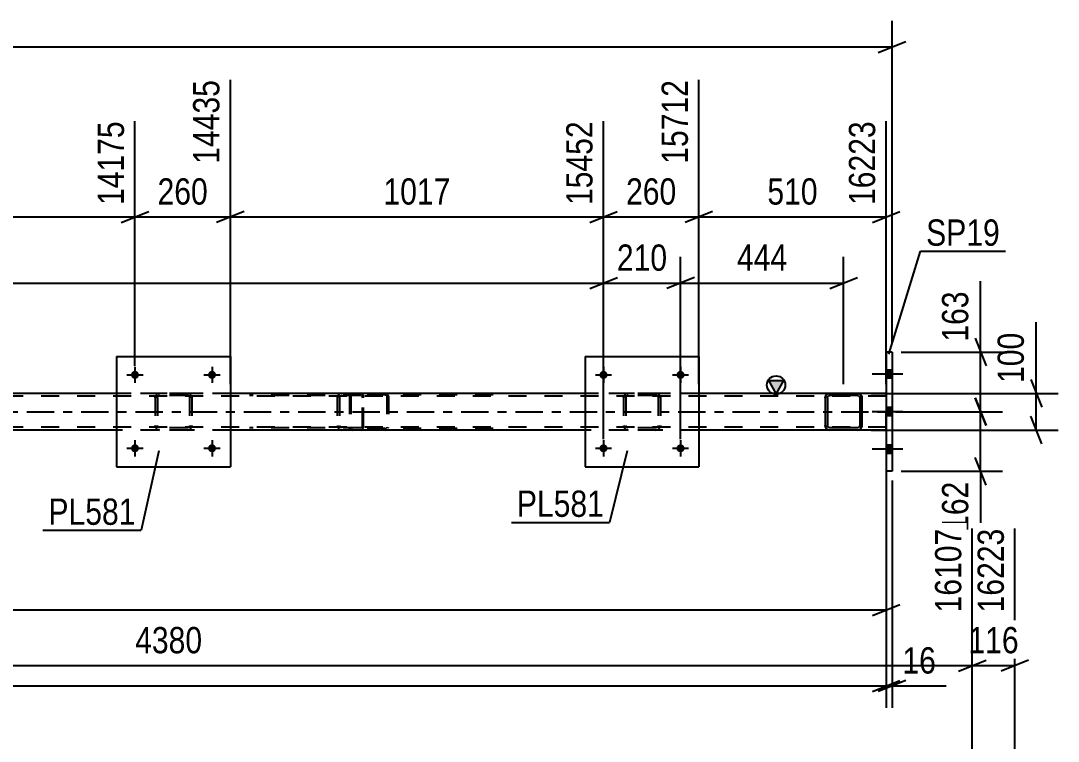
# Model space of a CAD drawing. Header units: millimetres. Extents: x 0 to 1797, y -6 to 560.
# Drawn here: x 1615.5 to 1728.6, y 479.4 to 557.9 of the extents above; entities that cross this region are included whole.
import ezdxf

# ---------------------------------------------------------------- set-up
doc = ezdxf.new("R2010")
doc.units = ezdxf.units.MM
doc.linetypes.add('DXK_LINE_DOT2', pattern=[3.9198, 1.9599, -1.9599])
doc.linetypes.add('DXK_LINE_DOT3', pattern=[5.9187, 2.979, -0.9799, 0.9799, -0.9799])
doc.styles.add('Arial Narrow', font='ARIALN.TTF', dxfattribs={"height": 0.2})

# ---------------------------------------------------------------- blocks, each defined once
blk = doc.blocks.new('Part-814276781-2765 - 2618')
at = {"color": 2, "linetype": 'Continuous'}
for p, q in [((1677, 521.28), (1677, 509.28)), ((1677, 521.28), (1689.4, 521.28)), ((1689.4, 521.28), (1689.4, 509.28)), ((1677, 509.28), (1689.4, 509.28))]:
    blk.add_line(p, q, dxfattribs=at)
blk = doc.blocks.new('Bolt-814276781-2628 - 2618')
at = {"linetype": 'Continuous'}
for points in [[(1679.44, 511.29, -1), (1678.56, 511.29, -1)], [(1687.84, 511.29, -1), (1686.96, 511.29, -1)]]:
    blk.add_hatch(color=1, dxfattribs=at).paths.add_polyline_path(points)
at = {"color": 1, "linetype": 'Continuous'}
for p, q in [((1678.12, 511.29), (1679.88, 511.29)), ((1679, 512.17), (1679, 510.41)), ((1686.52, 511.29), (1688.28, 511.29)), ((1687.4, 512.17), (1687.4, 510.41))]:
    blk.add_line(p, q, dxfattribs=at)
blk = doc.blocks.new('Part-814276781-2752 - 2618')
at = {"color": 2, "linetype": 'Continuous'}
for p, q in [((1710.46, 521.78), (1709.82, 521.78)), ((1709.82, 521.78), (1709.82, 508.78)), ((1710.46, 521.78), (1710.46, 508.78)), ((1710.46, 508.78), (1709.82, 508.78))]:
    blk.add_line(p, q, dxfattribs=at)
blk = doc.blocks.new('Bolt-814276781-2624 - 2618')
at = {"linetype": 'Continuous'}
for points in [[(1679.44, 519.29, -1), (1678.56, 519.29, -1)], [(1687.84, 519.29, -1), (1686.96, 519.29, -1)]]:
    blk.add_hatch(color=1, dxfattribs=at).paths.add_polyline_path(points)
at = {"color": 1, "linetype": 'Continuous'}
for p, q in [((1678.12, 519.29), (1679.88, 519.29)), ((1679, 520.17), (1679, 518.41)), ((1686.52, 519.29), (1688.28, 519.29)), ((1687.4, 520.17), (1687.4, 518.41))]:
    blk.add_line(p, q, dxfattribs=at)
blk = doc.blocks.new('Bolt-814276781-2663 - 2618')
at = {"linetype": 'Continuous'}
for points in [[(1710.46, 518.94), (1710.46, 519.82), (1709.82, 519.82), (1709.82, 518.94)], [(1710.46, 518.94), (1710.46, 519.82), (1709.82, 519.82), (1709.82, 518.94)], [(1710.46, 518.94), (1710.46, 519.82), (1709.82, 519.82), (1709.82, 518.94)], [(1710.46, 514.84), (1710.46, 515.72), (1709.82, 515.72), (1709.82, 514.84)], [(1710.46, 514.84), (1710.46, 515.72), (1709.82, 515.72), (1709.82, 514.84)], [(1710.46, 510.74), (1710.46, 511.62), (1709.82, 511.62), (1709.82, 510.74)], [(1710.46, 510.74), (1710.46, 511.62), (1709.82, 511.62), (1709.82, 510.74)], [(1710.46, 510.74), (1710.46, 511.62), (1709.82, 511.62), (1709.82, 510.74)]]:
    blk.add_hatch(color=1, dxfattribs=at).paths.add_polyline_path(points)
at = {"color": 1, "linetype": 'Continuous'}
for p, q in [((1711.62, 519.38), (1708.3, 519.38)), ((1711.62, 519.38), (1708.3, 519.38)), ((1711.62, 519.38), (1708.3, 519.38)), ((1710.46, 519.82), (1709.82, 519.82)), ((1710.46, 519.82), (1709.82, 519.82)), ((1710.46, 519.82), (1709.82, 519.82)), ((1710.46, 518.94), (1709.82, 518.94)), ((1710.46, 518.94), (1709.82, 518.94)), ((1710.46, 518.94), (1709.82, 518.94)), ((1711.62, 515.28), (1708.3, 515.28)), ((1711.62, 515.28), (1708.3, 515.28)), ((1710.46, 515.72), (1709.82, 515.72)), ((1710.46, 515.72), (1709.82, 515.72)), ((1710.46, 514.84), (1709.82, 514.84)), ((1710.46, 514.84), (1709.82, 514.84)), ((1710.46, 511.62), (1709.82, 511.62)), ((1710.46, 511.62), (1709.82, 511.62)), ((1710.46, 511.62), (1709.82, 511.62)), ((1711.62, 511.18), (1708.3, 511.18)), ((1711.62, 511.18), (1708.3, 511.18)), ((1711.62, 511.18), (1708.3, 511.18)), ((1710.46, 510.74), (1709.82, 510.74)), ((1710.46, 510.74), (1709.82, 510.74)), ((1710.46, 510.74), (1709.82, 510.74))]:
    blk.add_line(p, q, dxfattribs=at)
blk = doc.blocks.new('Part-814276781-2724 - 2618')
at = {"color": 7, "linetype": 'DXK_LINE_DOT2'}
for p, q in [((1651.32, 517.09), (1651.3, 516.96)), ((1651.3, 516.96), (1651.3, 513.6)), ((1651.47, 516.96), (1651.48, 517.03)), ((1651.47, 516.96), (1651.47, 513.6)), ((1651.48, 517.03), (1651.52, 517.08)), ((1651.64, 517.28), (1651.51, 517.26)), ((1651.52, 517.08), (1651.57, 517.11)), ((1651.57, 517.11), (1651.64, 517.12)), ((1666.97, 517.28), (1651.64, 517.28)), ((1666.97, 517.12), (1651.64, 517.12)), ((1655.34, 517.26), (1655.21, 517.28)), ((1655.21, 517.12), (1655.28, 517.11)), ((1655.28, 517.11), (1655.3, 517.1)), ((1655.3, 517.1), (1655.33, 517.08)), ((1655.33, 517.08), (1655.37, 517.03)), ((1655.37, 517.03), (1655.38, 516.96)), ((1655.38, 516.96), (1655.38, 513.6)), ((1655.55, 516.96), (1655.53, 517.09)), ((1655.55, 516.96), (1655.55, 513.6)), ((1651.3, 513.6), (1651.32, 513.48)), ((1651.48, 513.54), (1651.47, 513.6)), ((1655.38, 513.6), (1655.37, 513.54)), ((1655.53, 513.48), (1655.55, 513.6)), ((1651.52, 513.49), (1651.48, 513.54)), ((1651.51, 513.31), (1651.64, 513.28)), ((1651.57, 513.46), (1651.52, 513.49)), ((1651.64, 513.44), (1651.57, 513.46)), ((1666.97, 513.44), (1651.64, 513.44)), ((1666.97, 513.28), (1651.64, 513.28)), ((1655.21, 513.44), (1655.28, 513.46)), ((1655.21, 513.28), (1655.34, 513.31)), ((1655.28, 513.46), (1655.3, 513.47)), ((1655.3, 513.47), (1655.33, 513.49)), ((1655.37, 513.54), (1655.33, 513.49))]:
    blk.add_line(p, q, dxfattribs=at)
for centre, start, end in [((1651.63, 516.95), 110.7583, 155.68), ((1655.23, 516.95), 24.32, 69.2417), ((1651.63, 513.62), 204.32, 249.2417)]:
    blk.add_arc(centre, 0.331, start, end, dxfattribs=at)
blk = doc.blocks.new('Part-814276781-2758 - 2618')
at = {"linetype": 'Continuous'}
blk.add_hatch(color=2, dxfattribs=at).paths.add_polyline_path([(1697.82, 517.28), (1697.02, 518.68), (1698.62, 518.68)])
at = {"color": 2, "linetype": 'Continuous'}
for p, q in [((1697.82, 517.28), (1697.02, 518.68)), ((1697.02, 518.68), (1698.62, 518.68)), ((1698.62, 518.68), (1697.82, 517.28)), ((1625.92, 517.28), (1587.24, 517.28)), ((1677, 517.28), (1638.32, 517.28)), ((1703.66, 517.28), (1689.4, 517.28)), ((1709.82, 517.28), (1706.7, 517.28)), ((1625.92, 513.28), (1587.24, 513.28)), ((1677, 513.28), (1638.32, 513.28)), ((1703.66, 513.28), (1689.4, 513.28)), ((1709.82, 513.28), (1706.7, 513.28))]:
    blk.add_line(p, q, dxfattribs=at)
at = {"color": 7, "linetype": 'DXK_LINE_DOT2'}
for p, q in [((1709.82, 516.96), (1107.12, 516.96)), ((1709.82, 517.28), (1135.41, 517.28)), ((1638.32, 517.28), (1625.92, 517.28)), ((1689.4, 517.28), (1677, 517.28)), ((1706.7, 517.28), (1703.66, 517.28)), ((1709.82, 513.28), (1709.82, 517.28)), ((1709.82, 513.6), (1107.12, 513.6)), ((1638.32, 513.28), (1625.92, 513.28)), ((1689.4, 513.28), (1677, 513.28)), ((1706.7, 513.28), (1703.66, 513.28))]:
    blk.add_line(p, q, dxfattribs=at)
at = {"color": 7, "linetype": 'DXK_LINE_DOT3'}
blk.add_line((1107.12, 515.28), (1709.82, 515.28), dxfattribs=at)
at = {"color": 2, "linetype": 'Continuous'}
blk.add_circle((1697.82, 518.18), 1, dxfattribs=at)
blk = doc.blocks.new('Part-814276781-2760 - 2618')
at = {"color": 7, "linetype": 'DXK_LINE_DOT2'}
for p, q in [((1681.2, 516.8), (1681.24, 516.99)), ((1681.24, 516.99), (1681.2, 516.8)), ((1681.46, 516.9), (1681.52, 516.97)), ((1681.5, 517.25), (1681.68, 517.28)), ((1681.68, 517.28), (1681.5, 517.25)), ((1681.52, 516.97), (1681.59, 517.03)), ((1681.59, 517.03), (1681.68, 517.04)), ((1684.72, 517.28), (1681.68, 517.28)), ((1684.72, 517.04), (1681.68, 517.04)), ((1684.72, 517.28), (1684.91, 517.25)), ((1684.91, 517.25), (1684.72, 517.28)), ((1684.72, 517.04), (1684.82, 517.03)), ((1684.82, 517.03), (1684.89, 516.97)), ((1684.89, 516.97), (1684.95, 516.9)), ((1685.17, 516.99), (1685.2, 516.8)), ((1685.2, 516.8), (1685.17, 516.99)), ((1681.2, 516.8), (1681.2, 513.76)), ((1681.44, 516.8), (1681.46, 516.9)), ((1681.44, 516.8), (1681.44, 513.76)), ((1684.95, 516.9), (1684.96, 516.8)), ((1684.96, 516.8), (1684.96, 513.76)), ((1685.2, 516.8), (1685.2, 513.76)), ((1681.24, 513.58), (1681.2, 513.76)), ((1681.2, 513.76), (1681.24, 513.58)), ((1681.46, 513.67), (1681.44, 513.76)), ((1681.52, 513.59), (1681.46, 513.67)), ((1681.59, 513.54), (1681.52, 513.59)), ((1684.89, 513.59), (1684.82, 513.54)), ((1684.95, 513.67), (1684.89, 513.59)), ((1684.96, 513.76), (1684.95, 513.67)), ((1685.2, 513.76), (1685.17, 513.58)), ((1685.17, 513.58), (1685.2, 513.76)), ((1681.68, 513.28), (1681.5, 513.32)), ((1681.5, 513.32), (1681.68, 513.28)), ((1681.68, 513.52), (1681.59, 513.54)), ((1684.72, 513.52), (1681.68, 513.52)), ((1684.72, 513.28), (1681.68, 513.28)), ((1684.82, 513.54), (1684.72, 513.52)), ((1684.91, 513.32), (1684.72, 513.28)), ((1684.72, 513.28), (1684.91, 513.32))]:
    blk.add_line(p, q, dxfattribs=at)
at = {"color": 7, "linetype": 'DXK_LINE_DOT3'}
blk.add_line((1683.2, 515.28), (1683.2, 515.28), dxfattribs=at)
at = {"color": 7, "linetype": 'DXK_LINE_DOT2'}
for centre, start, end in [((1681.68, 516.8), 112.5, 157.5), ((1681.68, 516.8), 112.5, 157.5), ((1684.72, 516.8), 22.5, 67.5), ((1684.72, 516.8), 22.5, 67.5), ((1681.68, 513.76), 202.5, 247.5), ((1681.68, 513.76), 202.5, 247.5), ((1684.72, 513.76), 292.5, 337.5), ((1684.72, 513.76), 292.5, 337.5)]:
    blk.add_arc(centre, 0.48, start, end, dxfattribs=at)
blk = doc.blocks.new('Part-814276781-2766 - 2618')
at = {"color": 2, "linetype": 'Continuous'}
for p, q in [((1703.22, 516.99), (1703.18, 516.8)), ((1703.44, 516.9), (1703.49, 516.97)), ((1703.66, 517.28), (1703.48, 517.25)), ((1703.49, 516.97), (1703.57, 517.03)), ((1703.57, 517.03), (1703.66, 517.04)), ((1706.7, 517.28), (1703.66, 517.28)), ((1706.7, 517.04), (1703.66, 517.04)), ((1706.89, 517.25), (1706.7, 517.28)), ((1706.7, 517.04), (1706.79, 517.03)), ((1706.79, 517.03), (1706.87, 516.97)), ((1706.87, 516.97), (1706.92, 516.9)), ((1707.18, 516.8), (1707.15, 516.99)), ((1703.18, 516.8), (1703.18, 513.76)), ((1703.42, 516.8), (1703.44, 516.9)), ((1703.42, 516.8), (1703.42, 513.76)), ((1706.92, 516.9), (1706.94, 516.8)), ((1706.94, 516.8), (1706.94, 513.76)), ((1707.18, 516.8), (1707.18, 513.76)), ((1703.18, 513.76), (1703.22, 513.58)), ((1703.44, 513.67), (1703.42, 513.76)), ((1703.49, 513.59), (1703.44, 513.67)), ((1703.57, 513.54), (1703.49, 513.59)), ((1706.87, 513.59), (1706.79, 513.54)), ((1706.92, 513.67), (1706.87, 513.59)), ((1706.94, 513.76), (1706.92, 513.67)), ((1707.15, 513.58), (1707.18, 513.76)), ((1703.48, 513.32), (1703.66, 513.28)), ((1703.66, 513.52), (1703.57, 513.54)), ((1706.7, 513.52), (1703.66, 513.52)), ((1706.7, 513.28), (1703.66, 513.28)), ((1706.79, 513.54), (1706.7, 513.52)), ((1706.7, 513.28), (1706.89, 513.32))]:
    blk.add_line(p, q, dxfattribs=at)
at = {"color": 7, "linetype": 'DXK_LINE_DOT2'}
for p, q in [((1703.18, 516.8), (1703.22, 516.99)), ((1703.48, 517.25), (1703.66, 517.28)), ((1706.7, 517.28), (1706.89, 517.25)), ((1707.15, 516.99), (1707.18, 516.8)), ((1703.22, 513.58), (1703.18, 513.76)), ((1707.18, 513.76), (1707.15, 513.58)), ((1703.66, 513.28), (1703.48, 513.32)), ((1706.89, 513.32), (1706.7, 513.28))]:
    blk.add_line(p, q, dxfattribs=at)
at = {"color": 2, "linetype": 'Continuous'}
for centre, start, end in [((1703.66, 516.8), 112.5, 157.5), ((1706.7, 516.8), 22.5, 67.5), ((1703.66, 513.76), 202.5, 247.5), ((1706.7, 513.76), 292.5, 337.5)]:
    blk.add_arc(centre, 0.48, start, end, dxfattribs=at)
at = {"color": 7, "linetype": 'DXK_LINE_DOT2'}
for centre, start, end in [((1703.66, 516.8), 112.5, 157.5), ((1706.7, 516.8), 22.5, 67.5), ((1703.66, 513.76), 202.5, 247.5), ((1706.7, 513.76), 292.5, 337.5)]:
    blk.add_arc(centre, 0.48, start, end, dxfattribs=at)
blk = doc.blocks.new('Part-814276781-2870 - 2618')
at = {"color": 7, "linetype": 'DXK_LINE_DOT2'}
for p, q in [((1652.57, 517.28), (1640.42, 517.28)), ((1652.57, 517.04), (1640.42, 517.04)), ((1650.02, 516.99), (1650, 516.89)), ((1650.25, 516.9), (1650.3, 516.97)), ((1650.48, 517.28), (1650.29, 517.25)), ((1650.3, 516.97), (1650.39, 517.03)), ((1650.39, 517.03), (1650.48, 517.04)), ((1651.3, 517.04), (1651.3, 517.28)), ((1652.68, 517.25), (1652.57, 517.28)), ((1652.57, 517.04), (1652.63, 517.03)), ((1652.63, 517.03), (1652.67, 516.97)), ((1652.67, 516.97), (1652.7, 516.9)), ((1652.77, 517.14), (1652.68, 517.25)), ((1652.82, 516.99), (1652.77, 517.14)), ((1652.84, 516.8), (1652.82, 516.99)), ((1650, 516.89), (1649.98, 516.8)), ((1649.98, 516.8), (1649.98, 513.76)), ((1650.23, 516.8), (1650.25, 516.9)), ((1650.23, 516.8), (1650.23, 513.76)), ((1652.7, 516.9), (1652.71, 516.8)), ((1652.71, 513.76), (1652.71, 516.8)), ((1652.84, 513.76), (1652.84, 516.8)), ((1649.98, 513.76), (1649.99, 513.7)), ((1649.99, 513.7), (1650.02, 513.58)), ((1650.24, 513.7), (1650.23, 513.76)), ((1650.25, 513.67), (1650.24, 513.7)), ((1650.3, 513.59), (1650.25, 513.67)), ((1650.39, 513.54), (1650.3, 513.59)), ((1652.67, 513.59), (1652.63, 513.54)), ((1652.7, 513.67), (1652.67, 513.59)), ((1652.71, 513.76), (1652.7, 513.67)), ((1652.78, 513.46), (1652.82, 513.58)), ((1652.82, 513.58), (1652.84, 513.76)), ((1652.57, 513.52), (1640.42, 513.52)), ((1652.57, 513.28), (1640.42, 513.28)), ((1650.29, 513.32), (1650.48, 513.28)), ((1650.48, 513.52), (1650.39, 513.54)), ((1651.3, 513.28), (1651.3, 513.52)), ((1652.63, 513.54), (1652.57, 513.52)), ((1652.57, 513.28), (1652.68, 513.32)), ((1652.68, 513.32), (1652.77, 513.43)), ((1652.77, 513.43), (1652.78, 513.46))]:
    blk.add_line(p, q, dxfattribs=at)
for centre, start, end in [((1650.47, 516.79), 111.1941, 156.1506), ((1650.47, 513.78), 203.8494, 248.8059)]:
    blk.add_arc(centre, 0.492, start, end, dxfattribs=at)
blk = doc.blocks.new('Part-814276781-2888 - 2618')
at = {"color": 7, "linetype": 'DXK_LINE_DOT2'}
for p, q in [((1630.12, 516.8), (1630.16, 516.99)), ((1630.16, 516.99), (1630.12, 516.8)), ((1630.38, 516.9), (1630.43, 516.97)), ((1630.42, 517.25), (1630.6, 517.28)), ((1630.6, 517.28), (1630.42, 517.25)), ((1630.43, 516.97), (1630.51, 517.03)), ((1630.51, 517.03), (1630.6, 517.04)), ((1633.64, 517.28), (1630.6, 517.28)), ((1633.64, 517.04), (1630.6, 517.04)), ((1633.64, 517.28), (1633.83, 517.25)), ((1633.83, 517.25), (1633.64, 517.28)), ((1633.64, 517.04), (1633.74, 517.03)), ((1633.74, 517.03), (1633.81, 516.97)), ((1633.81, 516.97), (1633.87, 516.9)), ((1634.09, 516.99), (1634.12, 516.8)), ((1634.12, 516.8), (1634.09, 516.99)), ((1630.12, 516.8), (1630.12, 513.76)), ((1630.36, 516.8), (1630.38, 516.9)), ((1630.36, 516.8), (1630.36, 513.76)), ((1633.87, 516.9), (1633.88, 516.8)), ((1633.88, 516.8), (1633.88, 513.76)), ((1634.12, 516.8), (1634.12, 513.76)), ((1630.16, 513.58), (1630.12, 513.76)), ((1630.12, 513.76), (1630.16, 513.58)), ((1630.38, 513.67), (1630.36, 513.76)), ((1630.43, 513.59), (1630.38, 513.67)), ((1630.51, 513.54), (1630.43, 513.59)), ((1633.81, 513.59), (1633.74, 513.54)), ((1633.87, 513.67), (1633.81, 513.59)), ((1633.88, 513.76), (1633.87, 513.67)), ((1634.12, 513.76), (1634.09, 513.58)), ((1634.09, 513.58), (1634.12, 513.76)), ((1630.6, 513.28), (1630.42, 513.32)), ((1630.42, 513.32), (1630.6, 513.28)), ((1630.6, 513.52), (1630.51, 513.54)), ((1633.64, 513.52), (1630.6, 513.52)), ((1633.64, 513.28), (1630.6, 513.28)), ((1633.74, 513.54), (1633.64, 513.52)), ((1633.83, 513.32), (1633.64, 513.28)), ((1633.64, 513.28), (1633.83, 513.32))]:
    blk.add_line(p, q, dxfattribs=at)
at = {"color": 7, "linetype": 'DXK_LINE_DOT3'}
blk.add_line((1632.12, 515.28), (1632.12, 515.28), dxfattribs=at)
at = {"color": 7, "linetype": 'DXK_LINE_DOT2'}
for centre, start, end in [((1630.6, 516.8), 112.5, 157.5), ((1630.6, 516.8), 112.5, 157.5), ((1633.64, 516.8), 22.5, 67.5), ((1633.64, 516.8), 22.5, 67.5), ((1630.6, 513.76), 202.5, 247.5), ((1630.6, 513.76), 202.5, 247.5), ((1633.64, 513.76), 292.5, 337.5), ((1633.64, 513.76), 292.5, 337.5)]:
    blk.add_arc(centre, 0.48, start, end, dxfattribs=at)
blk = doc.blocks.new('Part-814276781-2893 - 2618')
at = {"color": 2, "linetype": 'Continuous'}
for p, q in [((1625.92, 521.28), (1625.92, 509.28)), ((1625.92, 521.28), (1638.32, 521.28)), ((1638.32, 521.28), (1638.32, 509.28)), ((1625.92, 509.28), (1638.32, 509.28))]:
    blk.add_line(p, q, dxfattribs=at)
blk = doc.blocks.new('Bolt-814276781-2900 - 2618')
at = {"linetype": 'Continuous'}
for points in [[(1628.36, 519.29, -1), (1627.48, 519.29, -1)], [(1636.76, 519.29, -1), (1635.88, 519.29, -1)]]:
    blk.add_hatch(color=1, dxfattribs=at).paths.add_polyline_path(points)
at = {"color": 1, "linetype": 'Continuous'}
for p, q in [((1627.04, 519.29), (1628.8, 519.29)), ((1627.92, 520.17), (1627.92, 518.41)), ((1635.44, 519.29), (1637.2, 519.29)), ((1636.32, 520.17), (1636.32, 518.41))]:
    blk.add_line(p, q, dxfattribs=at)
blk = doc.blocks.new('Bolt-814276781-2905 - 2618')
at = {"linetype": 'Continuous'}
for points in [[(1628.36, 511.29, -1), (1627.48, 511.29, -1)], [(1636.76, 511.29, -1), (1635.88, 511.29, -1)]]:
    blk.add_hatch(color=1, dxfattribs=at).paths.add_polyline_path(points)
at = {"color": 1, "linetype": 'Continuous'}
for p, q in [((1627.04, 511.29), (1628.8, 511.29)), ((1627.92, 512.17), (1627.92, 510.41)), ((1635.44, 511.29), (1637.2, 511.29)), ((1636.32, 512.17), (1636.32, 510.41))]:
    blk.add_line(p, q, dxfattribs=at)
blk = doc.blocks.new('StraightDimension-814276781-2928 - 2618')
at = {"color": 7, "linetype": 'Continuous'}
for p, q in [((1710.46, 522.78), (1710.46, 557.89)), ((1708.96, 554.44), (1711.96, 555.64)), ((1082.85, 555.04), (1710.46, 555.04))]:
    blk.add_line(p, q, dxfattribs=at)
blk = doc.blocks.new('StraightDimension-814276781-7595 - 2618')
at = {"color": 7, "linetype": 'Continuous'}
for p, q in [((1679.01, 512.29), (1679.01, 532.14)), ((1687.41, 512.29), (1687.41, 532.14)), ((1677.51, 528.69), (1680.51, 529.89)), ((1688.91, 529.89), (1685.91, 528.69)), ((1679.01, 529.29), (1687.41, 529.29))]:
    blk.add_line(p, q, dxfattribs=at)
at = {"color": 0}
blk.add_wipeout([(1686.55, 530.04), (1686.55, 534.24), (1679.86, 534.24), (1679.86, 530.04)], dxfattribs=at)
at = {"color": 3, "style": 'Arial Narrow'}
blk.add_text('210', height=2.863, dxfattribs=at).set_placement((1680.46, 530.64))
blk = doc.blocks.new('StraightDimension-814276781-3067 - 2618')
at = {"color": 7, "linetype": 'Continuous'}
for p, q in [((1726.18, 517.28), (1726.18, 525.02)), ((1726.18, 517.28), (1726.18, 525.02)), ((1725.58, 518.78), (1726.78, 515.78)), ((1708.18, 517.28), (1728.58, 517.28)), ((1726.18, 513.28), (1726.18, 517.28)), ((1726.78, 511.78), (1725.58, 514.78)), ((1708.18, 513.28), (1728.58, 513.28))]:
    blk.add_line(p, q, dxfattribs=at)
at = {"color": 0}
blk.add_wipeout([(1725.43, 524.49), (1721.23, 524.49), (1721.23, 517.81), (1725.43, 517.81)], dxfattribs=at)
at = {"color": 3, "style": 'Arial Narrow'}
blk.add_text('100', height=2.863, rotation=90.0002, dxfattribs=at).set_placement((1724.83, 518.41))
blk = doc.blocks.new('StraightDimension-814276781-3135 - 2618')
at = {"color": 7, "linetype": 'Continuous'}
for p, q in [((1709.82, 512.28), (1709.82, 491.28)), ((1144.5, 493.68), (1709.82, 493.68)), ((1708.32, 493.08), (1711.32, 494.28))]:
    blk.add_line(p, q, dxfattribs=at)
blk = doc.blocks.new('StraightDimension-814276781-3233 - 2618')
at = {"color": 7, "linetype": 'Continuous'}
for p, q in [((1638.32, 518.28), (1638.32, 551.44)), ((1679, 520.29), (1679, 546.94)), ((1639.82, 537.1), (1636.82, 535.9)), ((1638.32, 536.5), (1679, 536.5)), ((1677.5, 535.9), (1680.5, 537.1))]:
    blk.add_line(p, q, dxfattribs=at)
at = {"color": 0}
blk.add_wipeout([(1662.92, 537.25), (1662.92, 541.45), (1654.41, 541.45), (1654.41, 537.25)], dxfattribs=at)
at = {"color": 3, "style": 'Arial Narrow'}
blk.add_text('1017', height=2.863, dxfattribs=at).set_placement((1655.01, 537.85))
at = {"color": 0, "linetype": 'Continuous'}
blk.add_wipeout([(1678.4, 547.54), (1674.2, 547.54), (1674.2, 537.2), (1678.4, 537.2)], dxfattribs=at)
at = {"color": 3, "linetype": 'Continuous', "style": 'Arial Narrow'}
blk.add_text('15452', height=2.863, rotation=90.0002, dxfattribs=at).set_placement((1677.8, 537.8))
blk = doc.blocks.new('StraightDimension-814276781-3251 - 2618')
at = {"color": 7, "linetype": 'Continuous'}
for p, q in [((1689.4, 518.28), (1689.4, 551.44)), ((1679, 520.29), (1679, 546.94)), ((1677.5, 535.9), (1680.5, 537.1)), ((1679, 536.5), (1689.4, 536.5)), ((1690.9, 537.1), (1687.9, 535.9))]:
    blk.add_line(p, q, dxfattribs=at)
at = {"color": 0}
blk.add_wipeout([(1687.55, 537.25), (1687.55, 541.45), (1680.86, 541.45), (1680.86, 537.25)], dxfattribs=at)
at = {"color": 3, "style": 'Arial Narrow'}
blk.add_text('260', height=2.863, dxfattribs=at).set_placement((1681.46, 537.85))
at = {"color": 0, "linetype": 'Continuous'}
blk.add_wipeout([(1688.8, 552.04), (1684.6, 552.04), (1684.6, 541.7), (1688.8, 541.7)], dxfattribs=at)
at = {"color": 3, "linetype": 'Continuous', "style": 'Arial Narrow'}
blk.add_text('15712', height=2.863, rotation=90.0002, dxfattribs=at).set_placement((1688.2, 542.3))
blk = doc.blocks.new('StraightDimension-814276781-3269 - 2618')
at = {"color": 7, "linetype": 'Continuous'}
for p, q in [((1689.4, 518.28), (1689.4, 551.44)), ((1709.82, 518.28), (1709.82, 546.94)), ((1690.9, 537.1), (1687.9, 535.9)), ((1689.4, 536.5), (1709.82, 536.5)), ((1708.32, 535.9), (1711.32, 537.1))]:
    blk.add_line(p, q, dxfattribs=at)
at = {"color": 0}
blk.add_wipeout([(1702.96, 537.25), (1702.96, 541.45), (1696.27, 541.45), (1696.27, 537.25)], dxfattribs=at)
at = {"color": 3, "style": 'Arial Narrow'}
blk.add_text('510', height=2.863, dxfattribs=at).set_placement((1696.87, 537.85))
at = {"color": 0, "linetype": 'Continuous'}
blk.add_wipeout([(1709.22, 547.54), (1705.02, 547.54), (1705.02, 537.2), (1709.22, 537.2)], dxfattribs=at)
at = {"color": 3, "linetype": 'Continuous', "style": 'Arial Narrow'}
blk.add_text('16223', height=2.863, rotation=90.0002, dxfattribs=at).set_placement((1708.62, 537.8))
blk = doc.blocks.new('StraightDimension-814276781-3282 - 2618')
at = {"color": 7, "linetype": 'Continuous'}
for p, q in [((1638.32, 518.28), (1638.32, 551.44)), ((1627.92, 520.29), (1627.92, 546.94)), ((1626.42, 535.9), (1629.42, 537.1)), ((1627.92, 536.5), (1638.32, 536.5)), ((1639.82, 537.1), (1636.82, 535.9))]:
    blk.add_line(p, q, dxfattribs=at)
at = {"color": 0}
blk.add_wipeout([(1636.47, 537.25), (1636.47, 541.45), (1629.78, 541.45), (1629.78, 537.25)], dxfattribs=at)
at = {"color": 3, "style": 'Arial Narrow'}
blk.add_text('260', height=2.863, dxfattribs=at).set_placement((1630.38, 537.85))
at = {"color": 0, "linetype": 'Continuous'}
blk.add_wipeout([(1637.72, 552.04), (1633.52, 552.04), (1633.52, 541.7), (1637.72, 541.7)], dxfattribs=at)
at = {"color": 3, "linetype": 'Continuous', "style": 'Arial Narrow'}
blk.add_text('14435', height=2.863, rotation=90.0002, dxfattribs=at).set_placement((1637.12, 542.3))
blk = doc.blocks.new('StraightDimension-814276781-3300 - 2618')
at = {"color": 7, "linetype": 'Continuous'}
for p, q in [((1587.24, 518.28), (1587.24, 551.44)), ((1627.92, 520.29), (1627.92, 546.94)), ((1588.74, 537.1), (1585.74, 535.9)), ((1587.24, 536.5), (1627.92, 536.5)), ((1626.42, 535.9), (1629.42, 537.1))]:
    blk.add_line(p, q, dxfattribs=at)
at = {"color": 0}
blk.add_wipeout([(1611.84, 537.25), (1611.84, 541.45), (1603.33, 541.45), (1603.33, 537.25)], dxfattribs=at)
at = {"color": 3, "style": 'Arial Narrow'}
blk.add_text('1017', height=2.863, dxfattribs=at).set_placement((1603.93, 537.85))
at = {"color": 0, "linetype": 'Continuous'}
blk.add_wipeout([(1627.32, 547.54), (1623.12, 547.54), (1623.12, 537.2), (1627.32, 537.2)], dxfattribs=at)
at = {"color": 3, "linetype": 'Continuous', "style": 'Arial Narrow'}
blk.add_text('14175', height=2.863, rotation=90.0002, dxfattribs=at).set_placement((1626.72, 537.8))
blk = doc.blocks.new('StraightDimension-814276781-3621 - 2618')
at = {"color": 7, "linetype": 'Continuous'}
for p, q in [((1719.52, 516.78), (1720.72, 513.78)), ((1710.82, 515.28), (1722.52, 515.28)), ((1720.12, 508.78), (1720.12, 515.28)), ((1720.72, 507.28), (1719.52, 510.28)), ((1711.46, 508.78), (1722.52, 508.78)), ((1720.12, 508.78), (1720.12, 501.05)), ((1720.12, 508.78), (1720.12, 501.05))]:
    blk.add_line(p, q, dxfattribs=at)
at = {"color": 0}
blk.add_wipeout([(1719.37, 508.26), (1715.17, 508.26), (1715.17, 501.58), (1719.37, 501.58)], dxfattribs=at)
at = {"color": 3, "style": 'Arial Narrow'}
blk.add_text('162', height=2.863, rotation=90.0002, dxfattribs=at).set_placement((1718.77, 502.18))
blk = doc.blocks.new('StraightDimension-814276781-3634 - 2618')
at = {"color": 7, "linetype": 'Continuous'}
for p, q in [((1720.12, 521.78), (1720.12, 529.52)), ((1720.12, 521.78), (1720.12, 529.52)), ((1719.52, 523.28), (1720.72, 520.28)), ((1711.46, 521.78), (1722.52, 521.78)), ((1720.12, 515.28), (1720.12, 521.78)), ((1720.72, 513.78), (1719.52, 516.78)), ((1710.82, 515.28), (1722.52, 515.28))]:
    blk.add_line(p, q, dxfattribs=at)
at = {"color": 0}
blk.add_wipeout([(1719.37, 528.99), (1715.17, 528.99), (1715.17, 522.31), (1719.37, 522.31)], dxfattribs=at)
at = {"color": 3, "style": 'Arial Narrow'}
blk.add_text('163', height=2.863, rotation=90.0002, dxfattribs=at).set_placement((1718.77, 522.91))
blk = doc.blocks.new('StraightDimension-814276781-3658 - 2618')
at = {"color": 7, "linetype": 'Continuous'}
for p, q in [((1709.82, 507.78), (1709.82, 482.99)), ((1083.49, 485.39), (1709.82, 485.39)), ((1708.32, 484.79), (1711.32, 485.99))]:
    blk.add_line(p, q, dxfattribs=at)
blk = doc.blocks.new('StraightDimension-814276781-3668 - 2618')
at = {"color": 7, "linetype": 'Continuous'}
for p, q in [((1709.82, 507.78), (1709.82, 482.99)), ((1710.46, 507.78), (1710.46, 482.99)), ((1708.32, 484.79), (1711.32, 485.99)), ((1711.96, 485.99), (1708.96, 484.79)), ((1709.82, 485.39), (1710.46, 485.39)), ((1710.46, 485.39), (1716.37, 485.39)), ((1710.46, 485.39), (1716.37, 485.39))]:
    blk.add_line(p, q, dxfattribs=at)
at = {"color": 0}
blk.add_wipeout([(1715.84, 486.14), (1715.84, 490.34), (1710.99, 490.34), (1710.99, 486.14)], dxfattribs=at)
at = {"color": 3, "style": 'Arial Narrow'}
blk.add_text('16', height=2.863, dxfattribs=at).set_placement((1711.59, 486.74))
blk = doc.blocks.new('StraightDimension-814276781-7594 - 2618')
at = {"color": 7, "linetype": 'Continuous'}
for p, q in [((1687.41, 512.29), (1687.41, 532.14)), ((1705.18, 518.28), (1705.18, 532.14)), ((1688.91, 529.89), (1685.91, 528.69)), ((1703.68, 528.69), (1706.68, 529.89)), ((1687.41, 529.29), (1705.18, 529.29))]:
    blk.add_line(p, q, dxfattribs=at)
at = {"color": 0}
blk.add_wipeout([(1699.64, 530.04), (1699.64, 534.24), (1692.95, 534.24), (1692.95, 530.04)], dxfattribs=at)
at = {"color": 3, "style": 'Arial Narrow'}
blk.add_text('444', height=2.863, dxfattribs=at).set_placement((1693.55, 530.64))
blk = doc.blocks.new('StraightDimension-814276781-7596 - 2618')
at = {"color": 7, "linetype": 'Continuous'}
for p, q in [((1534.16, 520.29), (1534.16, 532.14)), ((1679.01, 512.29), (1679.01, 532.14)), ((1535.66, 529.89), (1532.66, 528.69)), ((1677.51, 528.69), (1680.51, 529.89)), ((1534.16, 529.29), (1679.01, 529.29))]:
    blk.add_line(p, q, dxfattribs=at)
at = {"color": 0}
blk.add_wipeout([(1610.84, 530.04), (1610.84, 534.24), (1602.33, 534.24), (1602.33, 530.04)], dxfattribs=at)
at = {"color": 3, "style": 'Arial Narrow'}
blk.add_text('3621', height=2.863, dxfattribs=at).set_placement((1602.93, 530.64))
blk = doc.blocks.new('StraightDimension-814276781-5131 - 3708')
at = {"color": 7, "linetype": 'Continuous'}
for p, q in [((1719.21, 438.62), (1719.21, 502.55)), ((1723.85, 429.82), (1723.85, 502.55)), ((1717.71, 487), (1720.71, 488.2)), ((1719.21, 487.6), (1723.85, 487.6)), ((1725.35, 488.2), (1722.35, 487))]:
    blk.add_line(p, q, dxfattribs=at)
at = {"color": 0}
blk.add_wipeout([(1724.87, 488.35), (1724.87, 492.55), (1718.19, 492.55), (1718.19, 488.35)], dxfattribs=at)
at = {"color": 3, "style": 'Arial Narrow'}
blk.add_text('116', height=2.863, dxfattribs=at).set_placement((1718.79, 488.95))
at = {"color": 0, "linetype": 'Continuous'}
blk.add_wipeout([(1723.25, 503.14), (1719.05, 503.14), (1719.05, 492.8), (1723.25, 492.8)], dxfattribs=at)
at = {"color": 3, "linetype": 'Continuous', "style": 'Arial Narrow'}
blk.add_text('16223', height=2.863, rotation=90.0002, dxfattribs=at).set_placement((1722.65, 493.4))
blk = doc.blocks.new('StraightDimension-814276781-5132 - 3708')
at = {"color": 7, "linetype": 'Continuous'}
for p, q in [((1719.21, 438.62), (1719.21, 502.55)), ((1543.99, 487.6), (1719.21, 487.6)), ((1717.71, 487), (1720.71, 488.2))]:
    blk.add_line(p, q, dxfattribs=at)
at = {"color": 0, "linetype": 'Continuous'}
blk.add_wipeout([(1718.61, 503.14), (1714.41, 503.14), (1714.41, 492.8), (1718.61, 492.8)], dxfattribs=at)
at = {"color": 0}
blk.add_wipeout([(1635.86, 488.35), (1635.86, 492.55), (1627.34, 492.55), (1627.34, 488.35)], dxfattribs=at)
at = {"color": 3, "linetype": 'Continuous', "style": 'Arial Narrow'}
blk.add_text('16107', height=2.863, rotation=90.0002, dxfattribs=at).set_placement((1718.01, 493.4))
at = {"color": 3, "style": 'Arial Narrow'}
blk.add_text('4380', height=2.863, dxfattribs=at).set_placement((1627.94, 488.95))
blk = doc.blocks.new('Mark-814276781-2748 - 2618')
at = {"color": 30, "linetype": 'Continuous'}
for p, q in [((1710.11, 521.56), (1713.58, 532.77)), ((1713.58, 532.77), (1722.82, 532.77))]:
    blk.add_line(p, q, dxfattribs=at)
at = {"color": 0}
blk.add_wipeout([(1722.22, 533.37), (1722.22, 536.37), (1714.18, 536.37), (1714.18, 533.37)], dxfattribs=at)
blk.add_wipeout([(1722.22, 533.37), (1722.22, 536.37), (1714.18, 536.37), (1714.18, 533.37)], dxfattribs=at)
at = {"color": 3, "style": 'Arial Narrow'}
blk.add_text('SP19', height=2.863, dxfattribs=at).set_placement((1714.18, 533.37))
blk = doc.blocks.new('Mark-814276781-2761 - 2618')
at = {"color": 30, "linetype": 'Continuous'}
for p in [(1681.6, 511), (1668.96, 503.22)]:
    blk.add_line(p, (1679.67, 503.22), dxfattribs=at)
at = {"color": 0}
blk.add_wipeout([(1679.07, 503.82), (1679.07, 506.82), (1669.56, 506.82), (1669.56, 503.82)], dxfattribs=at)
blk.add_wipeout([(1679.07, 503.82), (1679.07, 506.82), (1669.56, 506.82), (1669.56, 503.82)], dxfattribs=at)
at = {"color": 3, "style": 'Arial Narrow'}
blk.add_text('PL581', height=2.863, dxfattribs=at).set_placement((1669.56, 503.82))
blk = doc.blocks.new('Mark-814276781-2889 - 2618')
at = {"color": 30, "linetype": 'Continuous'}
for p in [(1630.52, 511), (1617.89, 502.35)]:
    blk.add_line(p, (1628.59, 502.35), dxfattribs=at)
at = {"color": 0}
blk.add_wipeout([(1627.99, 502.95), (1627.99, 505.95), (1618.49, 505.95), (1618.49, 502.95)], dxfattribs=at)
blk.add_wipeout([(1627.99, 502.95), (1627.99, 505.95), (1618.49, 505.95), (1618.49, 502.95)], dxfattribs=at)
at = {"color": 3, "style": 'Arial Narrow'}
blk.add_text('PL581', height=2.863, dxfattribs=at).set_placement((1618.49, 502.95))

msp = doc.modelspace()

# ---------------------------------------------------------------- block references
for name in ['StraightDimension-814276781-2928 - 2618', 'Part-814276781-2752 - 2618', 'Part-814276781-2893 - 2618', 'Part-814276781-2765 - 2618', 'Bolt-814276781-2900 - 2618', 'Bolt-814276781-2624 - 2618', 'Bolt-814276781-2663 - 2618', 'Part-814276781-2758 - 2618', 'Part-814276781-2888 - 2618', 'Part-814276781-2870 - 2618', 'Part-814276781-2724 - 2618', 'Part-814276781-2760 - 2618', 'Part-814276781-2766 - 2618', 'Bolt-814276781-2905 - 2618', 'Bolt-814276781-2628 - 2618']:
    msp.add_blockref(name, (0, 0))

# ---------------------------------------------------------------- next in the draw order: block references
for name in ['StraightDimension-814276781-7595 - 2618', 'StraightDimension-814276781-3067 - 2618']:
    msp.add_blockref(name, (0, 0))

# ---------------------------------------------------------------- next in the draw order: block references
for name in ['StraightDimension-814276781-3233 - 2618', 'StraightDimension-814276781-3135 - 2618']:
    msp.add_blockref(name, (0, 0))

# ---------------------------------------------------------------- next in the draw order: block references
for name in ['StraightDimension-814276781-3282 - 2618', 'StraightDimension-814276781-3251 - 2618', 'StraightDimension-814276781-3621 - 2618']:
    msp.add_blockref(name, (0, 0))

# ---------------------------------------------------------------- next in the draw order: block references
for name in ['StraightDimension-814276781-3300 - 2618', 'StraightDimension-814276781-3269 - 2618', 'StraightDimension-814276781-3658 - 2618', 'StraightDimension-814276781-5131 - 3708']:
    msp.add_blockref(name, (0, 0))

# ---------------------------------------------------------------- next in the draw order: block references
for name in ['StraightDimension-814276781-7596 - 2618', 'StraightDimension-814276781-7594 - 2618', 'StraightDimension-814276781-3634 - 2618', 'StraightDimension-814276781-3668 - 2618']:
    msp.add_blockref(name, (0, 0))

# ---------------------------------------------------------------- next in the draw order: block references
for name in ['Mark-814276781-2748 - 2618', 'StraightDimension-814276781-5132 - 3708']:
    msp.add_blockref(name, (0, 0))

# ---------------------------------------------------------------- next in the draw order: block references
for name in ['Mark-814276781-2889 - 2618', 'Mark-814276781-2761 - 2618']:
    msp.add_blockref(name, (0, 0))

doc.saveas('drawing.dxf')
